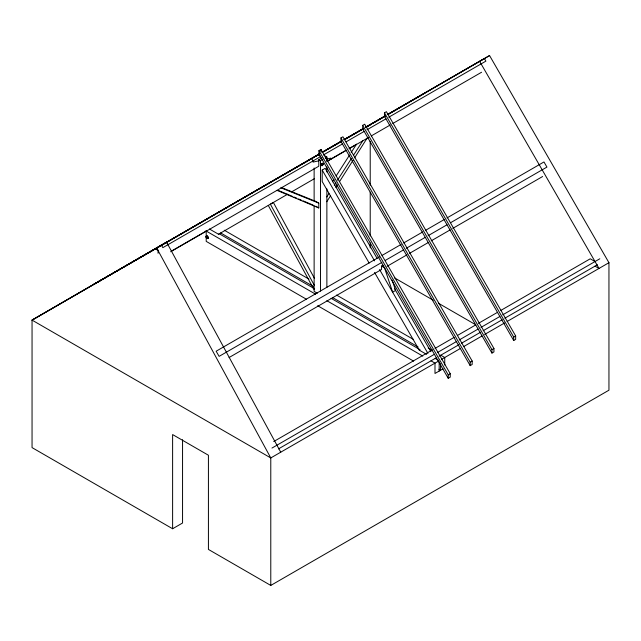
<?xml version="1.0" encoding="UTF-8"?>
<svg xmlns="http://www.w3.org/2000/svg" width="641" height="641" viewBox="0 0 641 641"><rect width="100%" height="100%" fill="white"/><g stroke="black" fill="none" stroke-linecap="round" stroke-linejoin="round"><path stroke-width="0.96" d="M208.429 238.244C207.027 239.558 205.184 236.817 206.53 235.888M208.109 238.428L208.429 236.986M327.022 159.192L326.774 159.825A1.362 0.785 -60 0 0 327.022 159.168L326.581 157.998M322.8 164.288C324.322 162.998 321.558 163.118 320.901 164.12M207.476 235.8L207.203 236.209L208.109 237.162M317.688 155.434L318.914 154.657M322.311 165.61L323.12 164.473M326.766 201.731L330.508 195.826M335.868 187.388L337.478 184.856M339.618 181.475L353.007 160.378M354.617 157.838L366.932 138.432M332.375 181.812L333.985 179.304M336.14 175.954L349.569 155.026M351.18 152.51L356.548 144.137M326.766 196.931L328.913 193.582M334.29 185.209L335.9 182.701M337.511 180.185L351.476 158.423M353.624 155.074L362.758 140.844M206.25 236.112L207.163 235.984M318.593 154.473L318.721 154.433A1.362 0.785 -60 0 0 318.216 154.737M322.551 165.37A1.362 0.785 -60 0 1 322.062 165.658L322.311 165.61M182.557 439.726L182.557 523.008L172.613 528.753L32.05 447.602L32.05 320.107L319.266 153.888M159.849 246L161.348 245.062L162.838 247.65L320.484 156.636L318.954 154.072L318.954 150.627L320.941 149.473L450.238 373.711L450.238 377.156L448.243 378.31L318.954 154.072M310.076 159.272L311.566 158.335L313.056 160.923L313.056 162.093L318.785 160.827M438.372 361.179L270.782 457.938L32.05 320.107L166.516 242.074L168.006 244.67M360.266 130.612L363.455 128.761M365.955 127.311L371.067 124.338M372.774 123.344L384.921 116.325M388.117 114.435L489.564 55.567L608.95 262.698L608.95 390.193L270.782 585.433L208.421 549.425L208.421 455.238L172.613 434.566L172.613 528.753M209.407 228.981L218.525 234.245L287.529 194.255M291.815 191.771L314.523 178.623M340.932 137.935L342.919 136.789L472.177 361.043L472.177 364.489L470.19 365.642L340.932 141.381L340.932 137.935L470.19 362.197L470.19 365.642M362.694 125.372L364.689 124.218L493.939 348.48L493.939 351.925L491.951 353.071L362.694 128.817L362.694 125.372L491.951 349.625L491.951 353.071M384.464 112.8L386.411 111.678L515.66 335.94L515.66 339.385L513.713 340.507L384.464 116.245L384.464 112.8L513.713 337.062L513.713 340.507M321.846 152.398L340.932 141.381M343.784 139.738L362.694 128.817M365.546 127.166L384.464 116.245M387.276 114.627L489.564 55.567M319.707 153.8L94.059 284.155L96.975 282.425M322.455 152.125L341.533 141.108M344.137 139.602L363.455 128.577M365.386 127.463L385.329 115.941M387.501 114.571L484.388 58.555L485.886 61.143L388.767 117.215M319.202 154.201L94.059 284.155L101.815 279.708M322.663 152.197L341.717 141.196M345.187 139.201L359.905 130.7M361.636 129.698L363.367 128.697M365.971 127.198L385.025 116.197M389.351 113.697L424.799 93.161M32.05 320.107L215.729 214.062M216.41 213.669L235.648 202.556M236.337 202.155L247.771 195.561M248.476 195.152L310.132 159.553M311.734 158.631L314.459 157.053M315.204 156.628L318.673 154.625M323.873 151.621L326.581 150.058M327.335 149.625L341.308 141.557M344.666 139.618L362.758 129.17M366.075 127.255L370.218 124.867M323.336 154.994L342.422 143.969M346.132 141.829L364.192 131.405M367.037 129.754L385.954 118.841M170.618 251.769L318.785 166.227L318.785 159.697L321.974 157.862M318.785 159.697L320.5 160.691L322.888 159.313M325.275 157.934L326.87 157.013L326.87 160.995M171.54 251.056L206.21 231.04L206.21 241.377L306.454 299.259M326.886 161.372L345.948 150.363M349.417 148.359L356.348 144.353M366.748 138.352L368.487 137.35M327.607 161.131L346.388 150.29M348.976 148.8L368.655 137.43M371.243 135.94L390.209 124.995M392.789 123.497L481.575 72.241M369.152 263.074L322.191 181.539L322.191 170.049L325.171 168.327L377.052 258.283M218.525 234.245L219.318 233.789L313.761 288.314M221.506 232.523L220.712 232.987L313.425 286.511M314.635 288.819L313.834 289.275L268.275 205.416M379.464 256.929L216.137 351.22L219.126 356.356L381.844 262.401M382.06 255.43L401.106 244.429M403.702 242.931L422.756 231.938M425.352 230.44L444.397 219.438M446.993 217.94L543.961 161.957L546.941 167.085L450.695 222.651M385.305 260.406L403.485 249.91M406.33 248.267L425.247 237.346M428.1 235.704L447.017 224.783M229.093 357.526L381.539 269.508L381.539 266.063L383.03 265.206M387.116 266.295L406.987 254.822M409.583 253.323L428.589 242.354M431.177 240.856L450.182 229.879M452.778 228.388L542.623 176.515M374.536 272.425L419.31 350.17L420.103 349.714M273.715 441.545L432.411 349.914M435.015 348.416L454.092 337.398M457.562 335.395L475.774 324.883M478.378 323.376L497.456 312.367M500.925 310.364L590.249 258.788L595.024 261.552M271.976 448.059L434.398 354.289M437.771 352.334L456.336 341.621M459.188 339.97L478.106 329.049M480.95 327.407L499.868 316.486M502.68 314.859L599.8 258.788M278.482 448.892L436.633 357.59M439.069 356.18L458.9 344.738M461.496 343.231L480.574 332.222M483.178 330.716L502.248 319.707M504.852 318.2L597.412 264.765M441.361 359.457L460.342 348.496M463.804 346.493L482.008 335.988M484.604 334.49L504.539 322.976M507.135 321.478L608.95 262.698M443.067 368.807L434.991 373.471L434.991 363.127L431.016 360.835M448.243 378.31L448.243 374.865L450.238 373.711M470.19 362.197L472.177 361.043M491.951 349.625L493.939 348.48M513.713 337.062L515.66 335.94M327.062 158.984L330.884 158.135L330.884 159.24M327.022 158.583L327.014 158.511A1.362 0.785 -60 0 0 326.774 158.231L326.902 158.183M320.901 165.386L322.086 165.699M325.636 157.918L326.774 158.231M280.958 187.324L315.805 201.394L318.785 203.117L318.785 207.94L277.008 190.345M281.191 187.933L318.785 203.117M321.221 165.57L321.221 164.304M278.571 190.537L292.192 196.274M294.011 197.035L296.735 198.189M298.546 198.95L301.27 200.096M303.089 200.865L313.08 205.072M155.074 248.756L158.063 250.407L158.063 253.283M595.024 266.143L599.006 268.443L479.612 61.312M325.155 156.027L326.87 157.013M315.805 206.218L318.785 207.94M381.539 266.063L384.52 267.786L392.613 292.16L395.593 290.437L392.172 280.125M394.415 277.817L433.3 300.268M438.484 303.265L475.646 324.715M224.27 230.215L308.954 279.107M336.605 295.068L413.517 339.474M428.212 347.959L432.531 350.451M440.76 355.202L444.742 357.502L444.742 365.017M332.423 297.48L418.036 346.909M331.028 298.281L419.238 349.209M435.191 358.423L438.372 360.258M419.31 350.17L426.61 354.385M317.319 293.241L314.13 291.399L314.13 205.793M205.873 230.848L315.628 294.211M326.862 300.701L422.78 356.084M438.877 369.28L440.559 370.25L440.559 363.671M317.688 305.741L413.613 361.123M318.954 150.627L448.243 374.865M394.632 288.77L430.928 351.709M322.191 170.049L374.568 260.871M379.552 269.516L427.948 353.431M158.063 250.407L156.572 247.819L270.782 457.938L270.782 585.433M166.516 242.074L280.734 452.193M314.547 278.539L273.37 202.468L270.382 204.191L314.402 285.501M325.957 158.103L325.828 158.479A1.362 0.785 -60 0 1 326.333 158.191M320.965 151.188L320.941 149.473L320.941 151.196M439.173 361.668L439.173 371.059M370.218 141.332L370.218 185.161M370.218 192.132L370.218 235.96M370.218 242.931L370.218 247.907M326.87 166.964L326.87 171.948M326.87 188.871L326.87 287.416M320.5 160.691L320.5 291.094M314.13 167.966L314.13 200.809M322.992 163.255A1.362 0.785 -60 0 1 323.24 163.607M323.24 164.192A1.362 0.785 -60 0 1 322.992 164.825M321.622 165.618A1.362 0.785 -60 0 1 321.373 165.266M321.373 164.681A1.362 0.785 -60 0 1 321.622 164.048M322.062 163.495A1.362 0.785 -60 0 1 322.551 163.215M207.291 238.564A1.362 0.785 60 0 1 206.795 238.276M206.354 237.731A1.362 0.785 60 0 1 206.114 237.098M206.114 236.513A1.362 0.785 60 0 1 206.354 236.16M206.795 236.12A1.362 0.785 60 0 1 207.291 236.401M207.732 236.954A1.362 0.785 60 0 1 207.972 237.587M207.972 238.172A1.362 0.785 60 0 1 207.732 238.524"/></g></svg>
